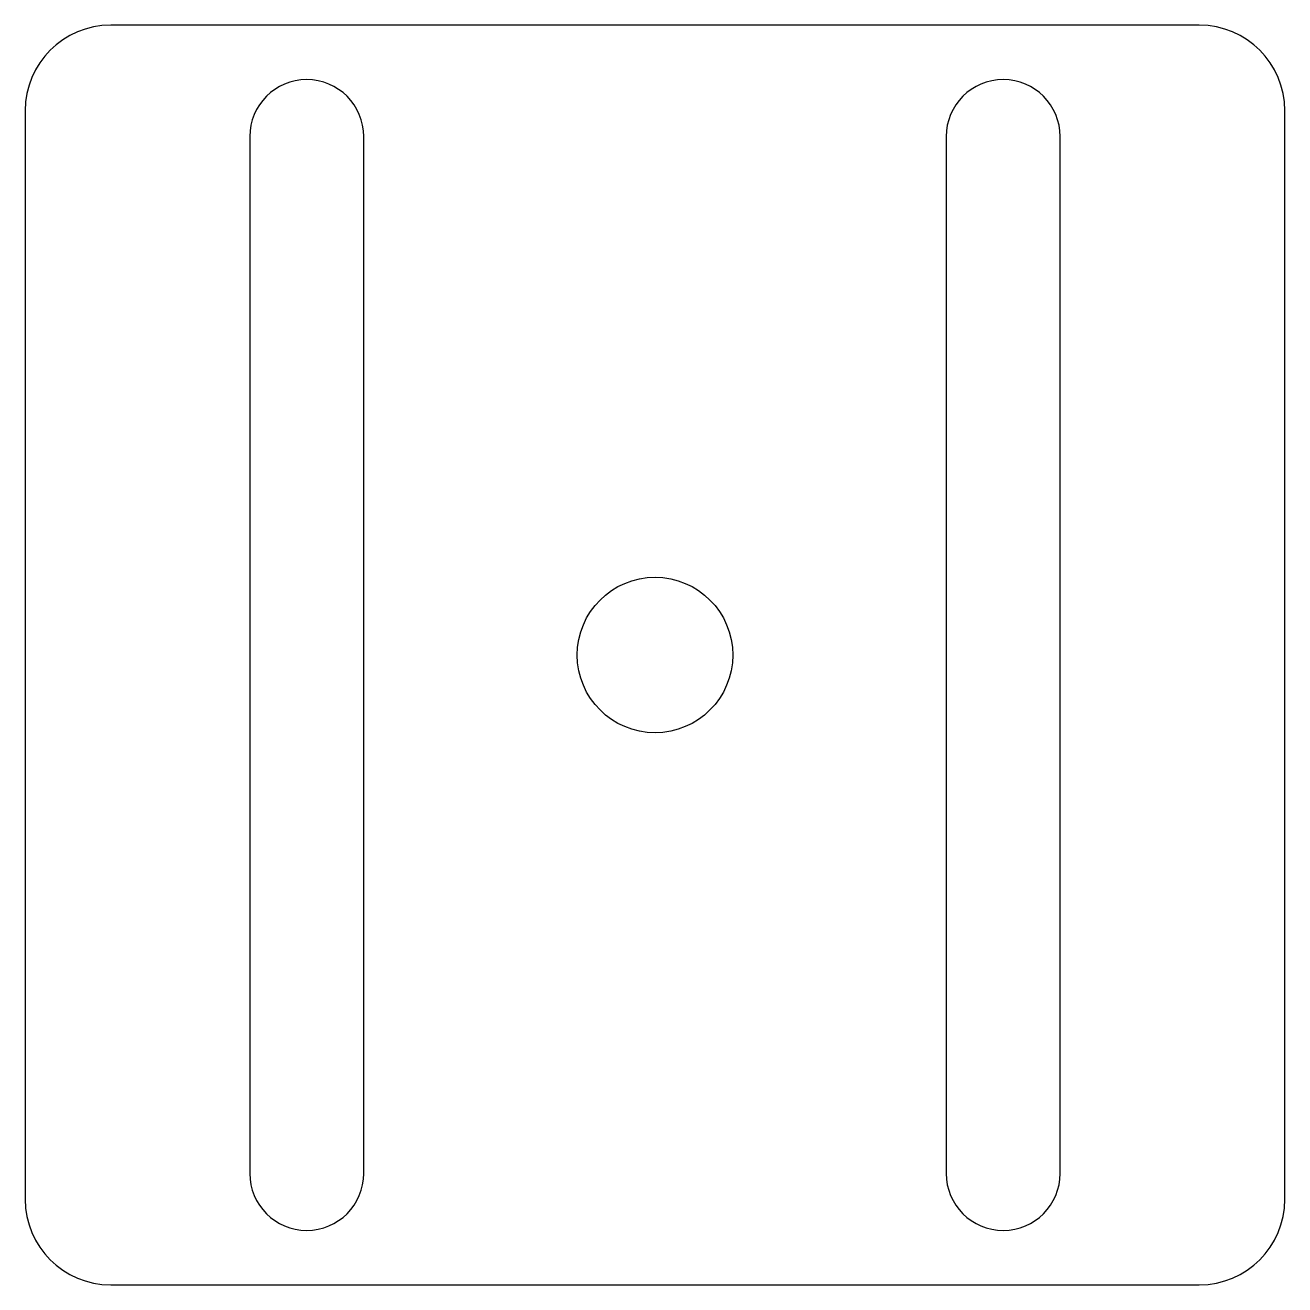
# Model space of a CAD drawing. Header units: millimetres. Extents: x -119 to -94.7, y 46.2 to 70.5.
import ezdxf

# ---------------------------------------------------------------- set-up
doc = ezdxf.new("R2010")
doc.units = ezdxf.units.MM

msp = doc.modelspace()

# ---------------------------------------------------------------- linework, layer by layer
at = {"color": 7, "linetype": 'Continuous', "lineweight": 25}
for p, q in [((-96.327, 70.5), (-117.327, 70.5)), ((-118.977, 68.85), (-118.977, 47.85)), ((-94.677, 47.85), (-94.677, 68.85)), ((-114.645, 68.35), (-114.645, 48.35)), ((-112.445, 48.35), (-112.445, 68.35)), ((-101.21, 68.35), (-101.21, 48.35)), ((-99.01, 48.35), (-99.01, 68.35)), ((-117.327, 46.2), (-96.327, 46.2))]:
    msp.add_line(p, q, dxfattribs=at)
msp.add_circle((-106.827, 58.35), 1.5, dxfattribs=at)
for centre, radius, start, end in [((-117.327, 68.85), 1.65, 90, 180), ((-96.327, 68.85), 1.65, 0, 90), ((-113.545, 68.35), 1.1, 0, 180), ((-100.11, 68.35), 1.1, 0, 180), ((-113.545, 48.35), 1.1, 180, 0), ((-100.11, 48.35), 1.1, 180, 0), ((-117.327, 47.85), 1.65, 180, 270), ((-96.327, 47.85), 1.65, 270, 0)]:
    msp.add_arc(centre, radius, start, end, dxfattribs=at)

doc.saveas('drawing.dxf')
